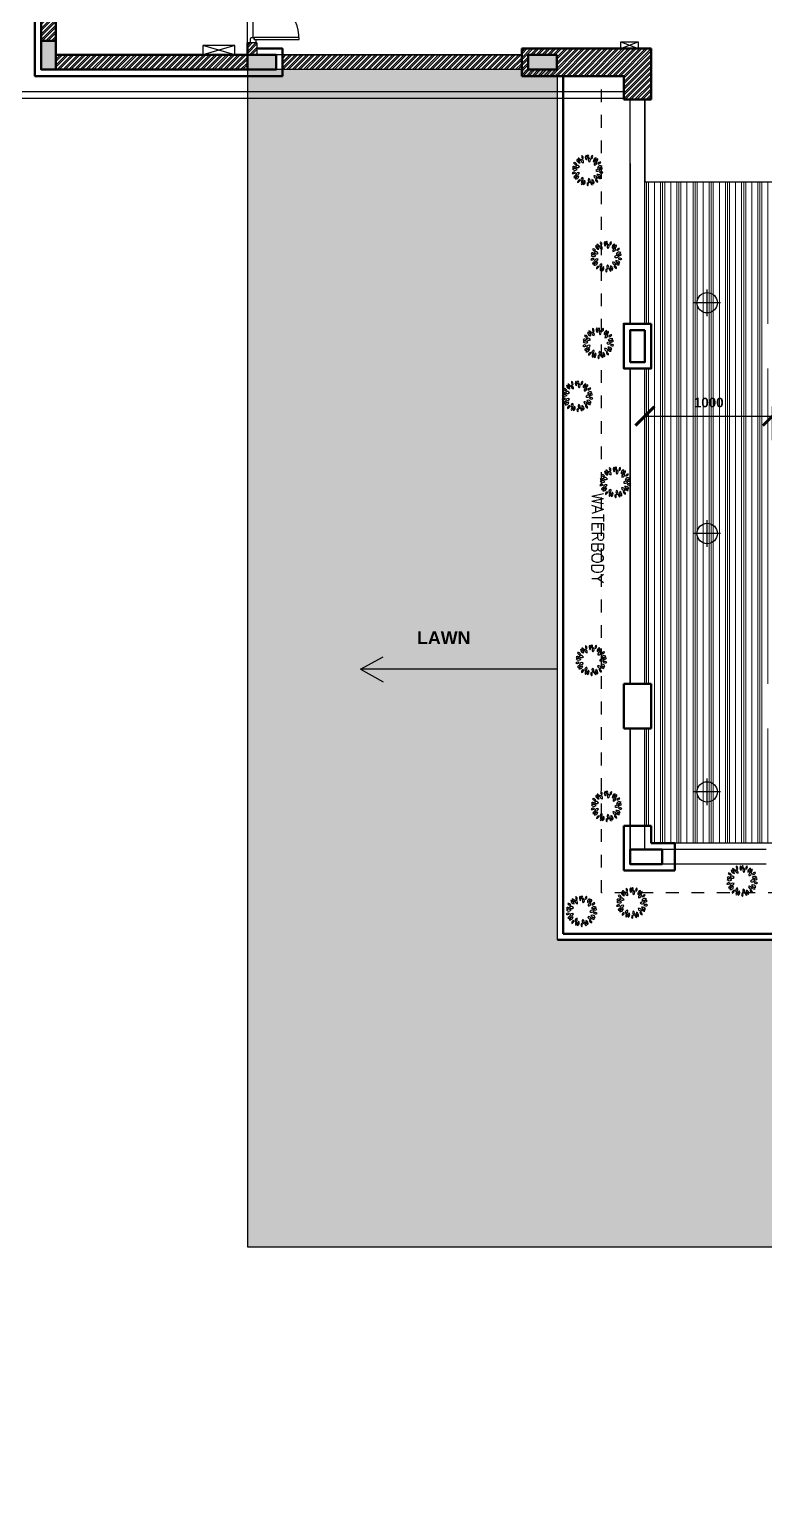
# Model space of a CAD drawing. Header units: millimetres. Extents: x 1521 to 3683, y 1649 to 3322.
# Drawn here: x 2066.53 to 2072.29, y 1655.28 to 1666.75 of the extents above; entities that cross this region are included whole.
import ezdxf
from ezdxf.enums import TextEntityAlignment as Align

# ---------------------------------------------------------------- set-up
doc = ezdxf.new("R2010")
doc.units = ezdxf.units.MM
doc.header["$LTSCALE"] = 0.1
doc.linetypes.add('DASHED', pattern=[0.75, 0.5, -0.25])
doc.layers.get('DEFPOINTS').update_dxf_attribs({"lineweight": 25})
for name, color, linetype in [('4', 6, 'Continuous'), ('electrical', 1, 'Continuous'), ('HA', 74, 'Continuous')]:
    doc.layers.add(name, color=color, linetype=linetype)
for name, color, linetype, lineweight in [('COL', 1, 'Continuous', 50), ('WALL', 7, 'Continuous', 50), ('WIN', 8, 'Continuous', 25)]:
    doc.layers.add(name, color=color, linetype=linetype, lineweight=lineweight)
doc.styles.add('STYLE1', font='arialbd.ttf')
doc.styles.add('style3', font='simplex.shx')
doc.dimstyles.new('50', dxfattribs={"dimscale": 0.75, "dimtxt": 0.2, "dimasz": 0.2, "dimexe": 0.1, "dimexo": 0, "dimgap": 0.09, "dimtad": 2, "dimdec": 0, "dimlfac": 1000, "dimzin": 0, "dimdsep": 46, "dimtxsty": 'STYLE1', "dimblk": 'ARCHTICK', "dimcen": 0.09, "dimclrd": 4, "dimclre": 8, "dimclrt": 6, "dimadec": 0, "dimazin": 0, "dimtfac": 1, "dimtdec": 0, "dimtofl": 0, "dimtmove": 0, "dimatfit": 3, "dimldrblk": 'OPEN90', "dimfxl": 0.05, "dimtolj": 1, "dimtzin": 0, "dimarcsym": 0})
pattern_1 = [(45, (1452.668153, 934.511833), (-0.0224506403, 0.0224506403), []), (45, (1452.668153, 934.527708), (-0.0224506403, 0.0224506403), [])]

# ---------------------------------------------------------------- blocks, each defined once
blk = doc.blocks.new('_ArchTick')
at = {"color": 0, "linetype": 'ByBlock', "const_width": 0.15}
blk.add_lwpolyline([(-0.5, -0.5), (0.5, 0.5)], dxfattribs=at)
blk = doc.blocks.new('*D169')
at = {"color": 8, "lineweight": -2}
for p, q in [((2071.354, 1663.488), (2071.354, 1663.788)), ((2072.354, 1663.524), (2072.354, 1663.788))]:
    blk.add_line(p, q, dxfattribs=at)
at = {"color": 4, "lineweight": -2}
blk.add_line((2071.354, 1663.713), (2072.354, 1663.713), dxfattribs=at)
at = {"layer": 'DEFPOINTS', "color": 0}
for p in [(2072.354, 1663.713), (2071.354, 1663.488), (2072.354, 1663.524)]:
    blk.add_point(p, dxfattribs=at)
at = {"color": 4, "lineweight": -2, "xscale": 0.15, "yscale": 0.15, "zscale": 0.15, "rotation": 180}
blk.add_blockref('_ArchTick', (2071.354, 1663.713), dxfattribs=at)
at = {"color": 4, "lineweight": -2, "xscale": 0.15, "yscale": 0.15, "zscale": 0.15}
blk.add_blockref('_ArchTick', (2072.354, 1663.713), dxfattribs=at)
at = {"color": 6, "insert": (2071.854, 1663.819), "char_height": 0.075, "attachment_point": 5, "style": 'STYLE1'}
blk.add_mtext('\\A1;1000', dxfattribs=at)
blk = doc.blocks.new('_Open90')
at = {"color": 0, "linetype": 'ByBlock', "lineweight": -2}
for p, q in [((0, 0), (-1, 0)), ((-0.5, 0.5), (0, 0)), ((0, 0), (-0.5, -0.5))]:
    blk.add_line(p, q, dxfattribs=at)
blk = doc.blocks.new('AH19E')
for centre, radius, start, end in [((-0.024, 0.446), 0.0887, 151.7015, 229.7406), ((-0.141, 0.423), 0.0753, 322.8639, 58.5782), ((0.106, 0.395), 0.108, 130.709, 219.1064), ((-0.073, 0.411), 0.127, 318.6571, 31.1583), ((0.137, 0.418), 0.0681, 123.4613, 215.4329), ((0.058, 0.432), 0.059, 293.3115, 45.5828), ((-0.447, -0.065), 0.0753, 42.8639, 138.5782), ((-0.423, 0), 0.127, 38.6571, 111.1583), ((-0.377, 0.174), 0.108, 210.709, 299.1064), ((-0.422, 0.133), 0.059, 13.3115, 125.5828), ((-0.393, 0.208), 0.0681, 203.4613, 295.4329), ((-0.383, 0.235), 0.0753, 2.8639, 98.5782), ((-0.308, 0.327), 0.0887, 191.7015, 269.7406), ((-0.313, 0.119), 0.0835, 13.2488, 122.5832), ((-0.271, 0.222), 0.0926, 200.5035, 295.3285), ((-0.175, 0.372), 0.108, 170.709, 259.1064), ((-0.323, 0.269), 0.127, 358.6571, 71.1583), ((-0.166, 0.41), 0.0681, 163.4613, 255.4329), ((-0.236, 0.37), 0.059, 333.3115, 85.5828), ((-0.064, 0.342), 0.0926, 160.5035, 255.3285), ((-0.162, 0.29), 0.0835, 333.2488, 82.5832), ((0.172, 0.3), 0.0926, 120.5035, 215.3285), ((0.064, 0.323), 0.0835, 293.2488, 42.5832), ((0.27, 0.354), 0.0887, 111.7015, 189.7406), ((0.165, 0.412), 0.0753, 282.8639, 18.5782), ((0.337, 0.231), 0.108, 90.709, 179.1064), ((0.21, 0.359), 0.127, 278.6571, 351.1583), ((0.326, 0.116), 0.0926, 80.5035, 175.3285), ((0.258, 0.204), 0.0835, 253.2488, 2.5832), ((0.375, 0.229), 0.0681, 83.4613, 175.4329), ((0.324, 0.291), 0.059, 253.3115, 5.5828), ((0.408, -0.042), 0.108, 50.709, 139.1064), ((0.393, 0.137), 0.127, 238.6571, 311.1583), ((0.435, 0.095), 0.0887, 71.7015, 149.7406), ((0.393, 0.207), 0.0753, 242.8639, 338.5782), ((-0.449, 0.054), 0.0887, 231.7015, 309.7406), ((-0.411, -0.168), 0.059, 53.3115, 165.5828), ((-0.438, -0.092), 0.0681, 243.4613, 335.4329), ((-0.327, -0.271), 0.127, 78.6571, 151.1583), ((-0.403, -0.108), 0.108, 250.709, 339.1064), ((-0.319, -0.109), 0.0835, 53.2488, 162.5832), ((-0.353, -0.003), 0.0926, 240.5035, 335.3285), ((-0.382, -0.246), 0.0887, 271.7015, 349.7406), ((-0.304, -0.336), 0.0753, 82.8639, 178.5782), ((-0.21, -0.392), 0.059, 93.3115, 205.5828), ((-0.279, -0.351), 0.0681, 283.4613, 15.4329), ((-0.178, -0.287), 0.0835, 93.2488, 202.5832), ((-0.272, -0.228), 0.0926, 280.5035, 15.3285), ((-0.08, -0.417), 0.127, 118.6571, 191.1583), ((-0.243, -0.34), 0.108, 290.709, 19.1064), ((-0.019, -0.452), 0.0753, 122.8639, 218.5782), ((-0.137, -0.432), 0.0887, 311.7015, 29.7406), ((0.045, -0.333), 0.0835, 133.2488, 242.5832), ((-0.064, -0.348), 0.0926, 320.5035, 55.3285), ((0.088, -0.434), 0.059, 133.3115, 245.5828), ((0.009, -0.447), 0.0681, 323.4613, 55.4329), ((0.204, -0.369), 0.127, 158.6571, 231.1583), ((0.03, -0.415), 0.108, 330.709, 59.1064), ((0.246, -0.225), 0.0835, 173.2488, 282.5832), ((0.172, -0.307), 0.0926, 0.5035, 95.3285), ((0.272, -0.357), 0.0753, 162.8639, 258.5782), ((0.17, -0.418), 0.0887, 351.7015, 69.7406), ((0.326, -0.124), 0.0926, 40.5035, 135.3285), ((0.33, -0.013), 0.0835, 213.2488, 322.5832), ((0.287, -0.298), 0.108, 10.709, 99.1064), ((0.39, -0.15), 0.127, 198.6571, 271.1583), ((0.343, -0.275), 0.059, 173.3115, 285.5828), ((0.291, -0.336), 0.0681, 3.4613, 95.4329), ((0.396, -0.21), 0.0887, 31.7015, 109.7406), ((0.435, -0.097), 0.0753, 202.8639, 298.5782), ((0.436, -0.069), 0.0681, 43.4613, 135.4329), ((0.437, 0.012), 0.059, 213.3115, 325.5828)]:
    blk.add_arc(centre, radius, start, end)
blk = doc.blocks.new('FT3')
at = {"xscale": 84, "yscale": 84, "zscale": 9, "rotation": 210}
blk.add_blockref('AH19E', (-2.3, -2.6), dxfattribs=at)
blk = doc.blocks.new('TR6')
blk.add_blockref('FT3', (2.4, 1))

msp = doc.modelspace()

# ---------------------------------------------------------------- hatches: boundary and pattern name
h = msp.add_hatch()
h.set_pattern_fill('STEEL', color=256, scale=0.01, style=0)
h.set_pattern_definition(pattern_1)
h.paths.add_polyline_path([(2066.7385, 1667.0694), (2066.6235, 1667.0694), (2066.6235, 1666.6544), (2066.7385, 1666.6544)])
h.paths.add_polyline_path([(2068.2385, 1666.5444), (2067.9476, 1666.5444, -0.0001353), (2067.9473, 1666.5425, -0.0006208), (2067.9472, 1666.5428, -0.0144389), (2067.9428, 1666.5444), (2066.7385, 1666.5444), (2066.7385, 1666.4294), (2068.2385, 1666.4294)])
h.paths.add_polyline_path([(2070.3885, 1666.5444), (2068.5135, 1666.5444), (2068.5135, 1666.4294), (2070.3885, 1666.4294)])
h.paths.add_polyline_path([(2068.3135, 1666.6395), (2068.276, 1666.6395), (2068.2638, 1666.6395), (2068.2385, 1666.6395), (2068.2385, 1666.5444), (2068.3135, 1666.5444)])
h.paths.add_polyline_path([(2068.276, 1667.4444), (2068.2385, 1667.4444), (2068.2385, 1667.4012), (2068.276, 1667.4012)])
h.paths.add_polyline_path([(2068.3135, 1667.4444), (2068.276, 1667.4444), (2068.276, 1667.4012), (2068.3135, 1667.4012)])
h.paths.add_polyline_path([(2070.5485, 1667.5194), (2070.3712, 1667.5194), (2070.3712, 1667.4444), (2070.5485, 1667.4444)])
h = msp.add_hatch()
h.set_pattern_fill('STEEL', color=256, scale=0.01, style=0)
h.set_pattern_definition(pattern_1)
h.paths.add_polyline_path([(2071.4035, 1666.5944), (2070.3885, 1666.5944), (2070.3885, 1666.5444), (2070.3885, 1666.4294), (2070.4385, 1666.4294), (2070.4385, 1666.5444), (2070.6635, 1666.5444), (2070.6635, 1666.4294), (2070.6636, 1666.3794), (2071.1885, 1666.3794), (2071.1885, 1666.1944), (2071.4035, 1666.1944)])
h.paths.add_polyline_path([(2070.6635, 1666.4294), (2070.3885, 1666.4294), (2070.3885, 1666.3794), (2070.6636, 1666.3794)], flags=17)
h = msp.add_hatch()
h.set_pattern_fill('GRASS', color=3, scale=0.00625, style=0)
h.set_pattern_definition([(90, (1077.08708, 930.04887), (-0.112253125, 0.112253125), [0.029765625, -0.194740625]), (45, (1077.08708, 930.04887), (-0.112253202, 0.112253202), [0.029765625, -0.128984375]), (135, (1077.08708, 930.04887), (-0.112253202, -0.112253202), [0.029765625, -0.128984375])])
h.paths.add_polyline_path([(2074.3917, 1659.6063), (2074.3917, 1657.1994), (2077.4185, 1657.1994), (2077.4185, 1657.9744), (2077.4685, 1657.9744), (2077.4685, 1659.2769), (2077.4185, 1659.2769), (2077.4185, 1659.6063)])
h.paths.add_polyline_path([(2073.0334, 1657.1994), (2073.0334, 1659.6063), (2070.6676, 1659.6063), (2070.6635, 1666.4294), (2068.2385, 1666.4294), (2068.2385, 1657.1994)])
at = {"lineweight": 0}
h = msp.add_hatch(dxfattribs=at)
h.set_pattern_fill('PLASTI', color=33, scale=0.02, angle=90, style=0)
h.set_pattern_definition([(90, (196.98868, 143.22079), (-0.127, 0), []), (90, (196.9728, 143.22079), (-0.127, 0), []), (90, (196.95693, 143.22079), (-0.127, 0), []), (90, (196.9093, 143.22079), (-0.127, 0), [])])
h.paths.add_polyline_path([(2071.3535, 1665.5497), (2072.3535, 1665.5497), (2072.3535, 1664.4369), (2072.3035, 1664.4369), (2072.3035, 1664.0869), (2072.3535, 1664.0869), (2072.3535, 1661.6144), (2072.3035, 1661.6144), (2072.3035, 1661.2644), (2072.6535, 1661.2644), (2072.6535, 1661.3144), (2074.6685, 1661.3144), (2074.6685, 1661.2644), (2075.0185, 1661.2644), (2075.0185, 1661.3144), (2076.3349, 1661.3144), (2076.3349, 1660.3644), (2071.4035, 1660.3644), (2071.4035, 1660.4994), (2071.3535, 1660.4994), (2071.3535, 1661.2644), (2071.4035, 1661.2644), (2071.4035, 1661.6144), (2071.3535, 1661.6144), (2071.3535, 1664.0869), (2071.4035, 1664.0869), (2071.4035, 1664.4369), (2071.3535, 1664.4369)])
at = {"layer": 'COL'}
h = msp.add_hatch(color=256, dxfattribs=at)
h.paths.add_polyline_path([(2077.5835, 1662.0294), (2077.5835, 1661.7794), (2077.4685, 1661.7794), (2077.4685, 1662.0294)])
h.paths.add_polyline_path([(2072.4685, 1664.3869), (2072.4685, 1664.1369), (2072.3535, 1664.1369), (2072.3535, 1664.3869)])
h.paths.add_polyline_path([(2072.3535, 1661.4294), (2072.6035, 1661.4294), (2072.6035, 1661.3144), (2072.3535, 1661.3144)])
h.paths.add_polyline_path([(2074.7185, 1661.4294), (2074.9685, 1661.4294), (2074.9685, 1661.3144), (2074.7185, 1661.3144)])
h.paths.add_polyline_path([(2077.5835, 1666.5444), (2077.5835, 1666.2944), (2077.4685, 1666.2944), (2077.4685, 1666.5444)])
h.paths.add_polyline_path([(2072.7285, 1666.5444), (2072.9785, 1666.5444), (2072.9785, 1666.4294), (2072.7285, 1666.4294)])
h.paths.add_polyline_path([(2074.9585, 1666.5444), (2075.2085, 1666.5444), (2075.2085, 1666.4294), (2074.9585, 1666.4294)])
h.paths.add_polyline_path([(2077.5835, 1664.3869), (2077.5835, 1664.1369), (2077.4685, 1664.1369), (2077.4685, 1664.3869)])
h.paths.add_polyline_path([(2078.8585, 1661.8944), (2079.1585, 1661.8944), (2079.1585, 1661.7794), (2078.8585, 1661.7794)])
h.paths.add_polyline_path([(2078.9735, 1667.7444), (2078.9735, 1667.4444), (2078.8585, 1667.4444), (2078.8585, 1667.7444)])
h.paths.add_polyline_path([(2080.9985, 1669.8844), (2081.2985, 1669.8844), (2081.2985, 1669.7694), (2080.9985, 1669.7694)])
h.paths.add_polyline_path([(2078.8585, 1669.8844), (2079.1585, 1669.8844), (2079.1585, 1669.7694), (2078.8585, 1669.7694)])
h.paths.add_polyline_path([(2080.9235, 1661.8944), (2081.2985, 1661.8944), (2081.2985, 1661.7794), (2080.9235, 1661.7794)])
h.paths.add_polyline_path([(2081.2985, 1659.5094), (2081.2985, 1659.3944), (2080.9235, 1659.3944), (2080.9235, 1659.5094)])
h.paths.add_polyline_path([(2081.2985, 1664.3194), (2081.2985, 1664.2044), (2080.9235, 1664.2044), (2080.9235, 1664.3194)])
h.paths.add_polyline_path([(2075.0935, 1667.8194), (2075.2085, 1667.8194), (2075.2085, 1667.4444), (2075.0935, 1667.4444)])
edge = h.paths.add_edge_path()
edge.add_line((2081.2985, 1666.4294), (2080.9235, 1666.4294))
edge.add_line((2080.9235, 1666.4294), (2080.9235, 1666.5444))
edge.add_line((2080.9235, 1666.5444), (2081.2985, 1666.5444))
h.paths.add_polyline_path([(2079.1585, 1666.5444), (2079.1585, 1666.4294), (2078.8585, 1666.4294), (2078.8585, 1666.5444)])
h.paths.add_polyline_path([(2076.3685, 1669.8844), (2076.3685, 1669.7694), (2076.0685, 1669.7694), (2076.0685, 1669.8844)])
h.paths.add_polyline_path([(2075.0935, 1669.8844), (2075.2085, 1669.8844), (2075.2085, 1669.5844), (2075.0935, 1669.5844)])
h.paths.add_polyline_path([(2072.7285, 1669.8844), (2072.8435, 1669.8844), (2072.8435, 1669.5844), (2072.7285, 1669.5844)])
h.paths.add_polyline_path([(2077.5835, 1655.2794), (2077.4685, 1655.2794), (2077.4685, 1655.5044), (2077.5835, 1655.5044)])
h.paths.add_polyline_path([(2081.0235, 1657.8194), (2081.2985, 1657.8194), (2081.2985, 1657.7044), (2081.0235, 1657.7044)])
h.paths.add_polyline_path([(2068.2385, 1667.6694), (2068.3535, 1667.6694), (2068.3535, 1667.4444), (2068.2385, 1667.4444)])
h.paths.add_polyline_path([(2081.0735, 1655.2794), (2081.0735, 1655.3944), (2081.2985, 1655.3944), (2081.2985, 1655.2794)])
h.paths.add_polyline_path([(2070.5485, 1667.6694), (2070.6635, 1667.6694), (2070.6635, 1667.4444), (2070.5485, 1667.4444)])
h.paths.add_polyline_path([(2070.5485, 1669.8844), (2070.6635, 1669.8844), (2070.6635, 1669.6594), (2070.5485, 1669.6594)])
h.paths.add_polyline_path([(2068.2385, 1669.8844), (2068.3535, 1669.8844), (2068.3535, 1669.6594), (2068.2385, 1669.6594)])
h.paths.add_polyline_path([(2078.9735, 1655.2794), (2078.8585, 1655.2794), (2078.8585, 1655.5044), (2078.9735, 1655.5044)])
h.paths.add_polyline_path([(2079.0835, 1657.8194), (2079.0835, 1657.7044), (2078.8585, 1657.7044), (2078.8585, 1657.8194)])
h.paths.add_polyline_path([(2068.4635, 1666.5444), (2068.4635, 1666.4294), (2068.2385, 1666.4294), (2068.2385, 1666.5444)])
h.paths.add_polyline_path([(2066.6235, 1666.6544), (2066.7385, 1666.6544), (2066.7385, 1666.4294), (2066.6235, 1666.4294)])
h.paths.add_polyline_path([(2066.6235, 1669.8844), (2066.7385, 1669.8844), (2066.7385, 1669.6594), (2066.6235, 1669.6594)])
h.paths.add_polyline_path([(2070.6635, 1666.5444), (2070.6635, 1666.4294), (2070.4385, 1666.4294), (2070.4385, 1666.5444)])
h.paths.add_polyline_path([(2074.2685, 1668.1194), (2074.2685, 1668.9444), (2073.6685, 1668.9444), (2073.6685, 1668.1194), (2073.5935, 1668.1194), (2073.5935, 1669.0194), (2074.3435, 1669.0194), (2074.3435, 1668.1194)])
h.paths.add_polyline_path([(2078.8585, 1664.3194), (2079.1585, 1664.3194), (2079.1585, 1664.2044), (2078.8585, 1664.2044)])
h.paths.add_polyline_path([(2079.1585, 1659.5094), (2079.1585, 1659.3944), (2078.8585, 1659.3944), (2078.8585, 1659.5094)])
h.paths.add_polyline_path([(2077.5835, 1657.6994), (2077.4685, 1657.6994), (2077.4685, 1657.9244), (2077.5835, 1657.9244)])
h.paths.add_polyline_path([(2077.5835, 1659.5769), (2077.5835, 1659.3269), (2077.4685, 1659.3269), (2077.4685, 1659.5769)])
h.paths.add_polyline_path([(2072.7285, 1667.7444), (2072.8435, 1667.7444), (2072.8435, 1667.4444), (2072.7285, 1667.4444)])

# ---------------------------------------------------------------- linework, layer by layer
for p, q in [((2068.3135, 1666.6395), (2068.2385, 1666.6395)), ((2068.3135, 1666.6395), (2068.2385, 1666.6395)), ((2068.291, 1666.6667), (2068.291, 1666.6803)), ((2068.291, 1666.6667), (2068.3046, 1666.6667)), ((2068.3135, 1666.6395), (2068.3135, 1666.5444)), ((2068.2385, 1666.4294), (2068.2385, 1657.1994)), ((2070.6676, 1659.6063), (2070.6676, 1666.3794)), ((2069.1263, 1661.7283), (2069.3032, 1661.8267)), ((2070.6713, 1661.7283), (2069.1263, 1661.7283)), ((2069.1263, 1661.7283), (2069.3032, 1661.6298)), ((2068.2385, 1657.1994), (2077.4185, 1657.1994))]:
    msp.add_line(p, q)
for points in [[(2066.7385, 1666.5444), (2068.2385, 1666.5444), (2068.2385, 1668.7944), (2066.7385, 1668.7944)], [(2068.291, 1666.6803), (2068.291, 1666.6667), (2068.6446, 1666.6667), (2068.6446, 1666.6803)]]:
    msp.add_lwpolyline(points, close=True)
for points in [[(2068.2801, 1667.3604), (2068.2801, 1666.6803), (2068.291, 1666.6803), (2068.291, 1666.6667), (2068.3046, 1666.6667), (2068.3046, 1666.6395), (2068.3135, 1666.6395), (2068.3135, 1666.5944), (2068.5135, 1666.5944), (2068.5135, 1666.5444), (2070.3885, 1666.5444), (2070.3885, 1666.5944), (2071.4035, 1666.5944), (2071.4035, 1666.1944), (2071.3535, 1666.1944), (2071.3535, 1665.5497), (2072.3535, 1665.5497)], [(2068.3046, 1666.6667), (2068.3046, 1666.6395), (2068.2638, 1666.6395), (2068.2638, 1666.6748)], [(2068.2692, 1666.6803), (2068.291, 1666.6803)], [(2071.3535, 1665.5497), (2072.3535, 1665.5497)], [(2076.3349, 1660.3644), (2071.4035, 1660.3644), (2071.4035, 1660.4994), (2071.3535, 1660.4994), (2071.3535, 1661.2644), (2071.4035, 1661.2644), (2071.4035, 1661.6144), (2071.3535, 1661.6144), (2071.3535, 1664.0869), (2071.4035, 1664.0869), (2071.4035, 1664.4369), (2071.3535, 1664.4369), (2071.3535, 1665.5497)]]:
    msp.add_lwpolyline(points)
for centre, radius, start, end in [((2068.291, 1666.6667), 0.3537, 0, 90), ((2068.2692, 1666.6748), 0.00544, 90, 180)]:
    msp.add_arc(centre, radius, start, end)
for points in [[(2066.6235, 1666.6544), (2066.7385, 1666.6544), (2066.7385, 1666.4294), (2066.6235, 1666.4294)], [(2068.4635, 1666.5444), (2068.4635, 1666.4294), (2068.2385, 1666.4294), (2068.2385, 1666.5444)], [(2070.6635, 1666.5444), (2070.6635, 1666.4294), (2070.4385, 1666.4294), (2070.4385, 1666.5444)], [(2071.3535, 1664.3869), (2071.3535, 1664.1369), (2071.2385, 1664.1369), (2071.2385, 1664.3869)], [(2071.2385, 1660.3144), (2071.4885, 1660.3144), (2071.4885, 1660.1994), (2071.2385, 1660.1994)]]:
    msp.add_lwpolyline(points, close=True, dxfattribs=at)
at = {"layer": 'electrical', "color": 3}
for p, q in [((2068.1394, 1666.6194), (2067.8894, 1666.5444)), ((2068.1394, 1666.5444), (2067.8894, 1666.6194)), ((2071.1639, 1666.5944), (2071.1639, 1666.6476)), ((2071.1639, 1666.6476), (2071.3003, 1666.6476)), ((2071.1639, 1666.6476), (2071.3003, 1666.5944)), ((2071.1639, 1666.5944), (2071.3003, 1666.6476)), ((2071.3003, 1666.5944), (2071.1639, 1666.5944)), ((2071.3003, 1666.6476), (2071.3003, 1666.5944))]:
    msp.add_line(p, q, dxfattribs=at)
at = {"layer": 'electrical', "ltscale": 0.0025}
for p, q in [((2071.8417, 1664.4969), (2071.8417, 1664.7067)), ((2071.9466, 1664.6018), (2071.7368, 1664.6018)), ((2071.9466, 1662.7925), (2071.7368, 1662.7925)), ((2071.8417, 1662.6876), (2071.8417, 1662.8974)), ((2071.8417, 1660.6616), (2071.8417, 1660.8714)), ((2071.9466, 1660.7665), (2071.7368, 1660.7665))]:
    msp.add_line(p, q, dxfattribs=at)
at = {"layer": 'electrical', "color": 3}
msp.add_lwpolyline([(2067.8894, 1666.5444), (2068.1394, 1666.5444), (2068.1394, 1666.6194), (2067.8894, 1666.6194)], close=True, dxfattribs=at)
at = {"layer": 'electrical', "ltscale": 0.0025}
for centre in [(2071.8417, 1664.6018), (2071.8417, 1662.7925), (2071.8417, 1660.7665)]:
    msp.add_circle(centre, 0.0799, dxfattribs=at)
at = {"layer": 'WALL'}
for p, q in [((2066.6235, 1667.0694), (2066.6235, 1666.4294)), ((2066.7385, 1667.0694), (2066.7385, 1666.5444)), ((2068.2385, 1666.6395), (2068.2385, 1666.5444)), ((2070.3885, 1666.5944), (2071.4035, 1666.5944)), ((2070.3885, 1666.3794), (2070.3885, 1666.5944)), ((2071.4035, 1666.5944), (2071.4035, 1666.1944)), ((2068.2385, 1666.5444), (2066.7385, 1666.5444)), ((2068.4635, 1666.4294), (2066.6235, 1666.4294)), ((2071.1885, 1666.3794), (2070.3885, 1666.3794)), ((2070.7145, 1659.6533), (2070.7145, 1666.3794)), ((2071.1885, 1666.1944), (2071.1885, 1666.3794)), ((2071.4035, 1666.1944), (2071.1885, 1666.1944)), ((2071.1885, 1661.2644), (2071.1885, 1661.6144)), ((2071.1885, 1661.6144), (2071.4035, 1661.6144)), ((2071.4035, 1661.6144), (2071.4035, 1661.2644)), ((2071.4035, 1661.2644), (2071.1885, 1661.2644)), ((2071.1885, 1660.1494), (2071.1885, 1660.4994)), ((2071.1885, 1660.4994), (2071.4035, 1660.4994)), ((2071.4035, 1660.4994), (2071.4035, 1660.3644)), ((2071.4035, 1660.3644), (2071.5885, 1660.3644)), ((2071.5885, 1660.3644), (2071.5885, 1660.1494)), ((2071.5885, 1660.1494), (2071.1885, 1660.1494)), ((2077.4185, 1659.6063), (2070.6676, 1659.6063)), ((2077.4185, 1659.6533), (2070.7145, 1659.6533))]:
    msp.add_line(p, q, dxfattribs=at)
msp.add_lwpolyline([(2068.3135, 1666.5944), (2068.5135, 1666.5944), (2068.5135, 1666.3794), (2066.5735, 1666.3794), (2066.5735, 1669.8844)], dxfattribs=at)
msp.add_lwpolyline([(2071.4035, 1664.4369), (2071.4035, 1664.0869), (2071.1885, 1664.0869), (2071.1885, 1664.4369)], close=True, dxfattribs=at)
at = {"layer": 'WIN'}
for p, q in [((2070.3885, 1666.5444), (2068.4635, 1666.5444)), ((2070.6635, 1666.5444), (2070.4385, 1666.5444)), ((2070.3885, 1666.4294), (2068.4635, 1666.4294)), ((2070.6635, 1666.4294), (2070.4385, 1666.4294)), ((2071.1885, 1666.2544), (2066.4485, 1666.2544)), ((2071.1885, 1666.2044), (2066.3985, 1666.2044)), ((2071.2385, 1664.4369), (2071.2385, 1666.1944)), ((2071.3535, 1664.4369), (2071.3535, 1666.1944)), ((2071.2385, 1665.6944), (2071.2385, 1664.4369)), ((2071.2385, 1664.0869), (2071.2385, 1661.6144)), ((2071.2385, 1661.6144), (2071.2385, 1664.0869)), ((2071.3535, 1661.6144), (2071.3535, 1664.0869)), ((2071.2385, 1661.2644), (2071.2385, 1660.1994)), ((2071.2385, 1660.1994), (2071.2385, 1661.2644)), ((2071.3535, 1660.3144), (2071.3535, 1661.2644)), ((2071.2385, 1660.3144), (2071.2385, 1660.1994)), ((2072.3035, 1660.3144), (2071.3535, 1660.3144)), ((2071.3535, 1660.3144), (2071.4885, 1660.3144)), ((2072.3035, 1660.1994), (2071.2385, 1660.1994)), ((2071.2385, 1660.1994), (2071.4885, 1660.1994))]:
    msp.add_line(p, q, dxfattribs=at)
at = {"layer": 'WIN', "linetype": 'DASHED'}
for p, q in [((2071.0135, 1659.9744), (2071.0135, 1666.3794)), ((2077.4185, 1659.9744), (2071.0135, 1659.9744))]:
    msp.add_line(p, q, dxfattribs=at)

# ---------------------------------------------------------------- block references
at = {"layer": 'HA', "xscale": 0.0029259580398957, "yscale": 0.0029259580396683, "zscale": 0.0029259580397198}
for p in [(2070.9029, 1665.6442), (2071.0495, 1664.9672), (2070.9878, 1664.2898), (2070.8242, 1663.8727), (2071.1205, 1663.1979), (2070.9326, 1661.8031), (2071.0518, 1660.6575), (2072.1146, 1660.0735), (2071.2513, 1659.8997), (2070.8563, 1659.8355)]:
    msp.add_blockref('TR6', p, dxfattribs=at)

# ---------------------------------------------------------------- texts
at = {"insert": (2069.5678, 1662.0252), "char_height": 0.1, "width": 1.501305, "attachment_point": 1, "style": 'STYLE1'}
msp.add_mtext('LAWN', dxfattribs=at)
at = {"layer": '4', "style": 'style3'}
msp.add_text('WATERBODY', height=0.09182, rotation=270, dxfattribs=at).set_placement((2070.9371, 1662.7571), align=Align.CENTER)

# ---------------------------------------------------------------- dimensions: what is measured, and where the dimension line sits
dim = msp.add_linear_dim(base=(2072.3535, 1663.713), p1=(2071.3535, 1663.4884), p2=(2072.3535, 1663.5243), dimstyle='50', override={"dimtxt": 0.1})
dim.commit()
dim.dimension.update_dxf_attribs({"geometry": '*D169', "text_midpoint": (2071.8535, 1663.8187)})

doc.saveas('drawing.dxf')
